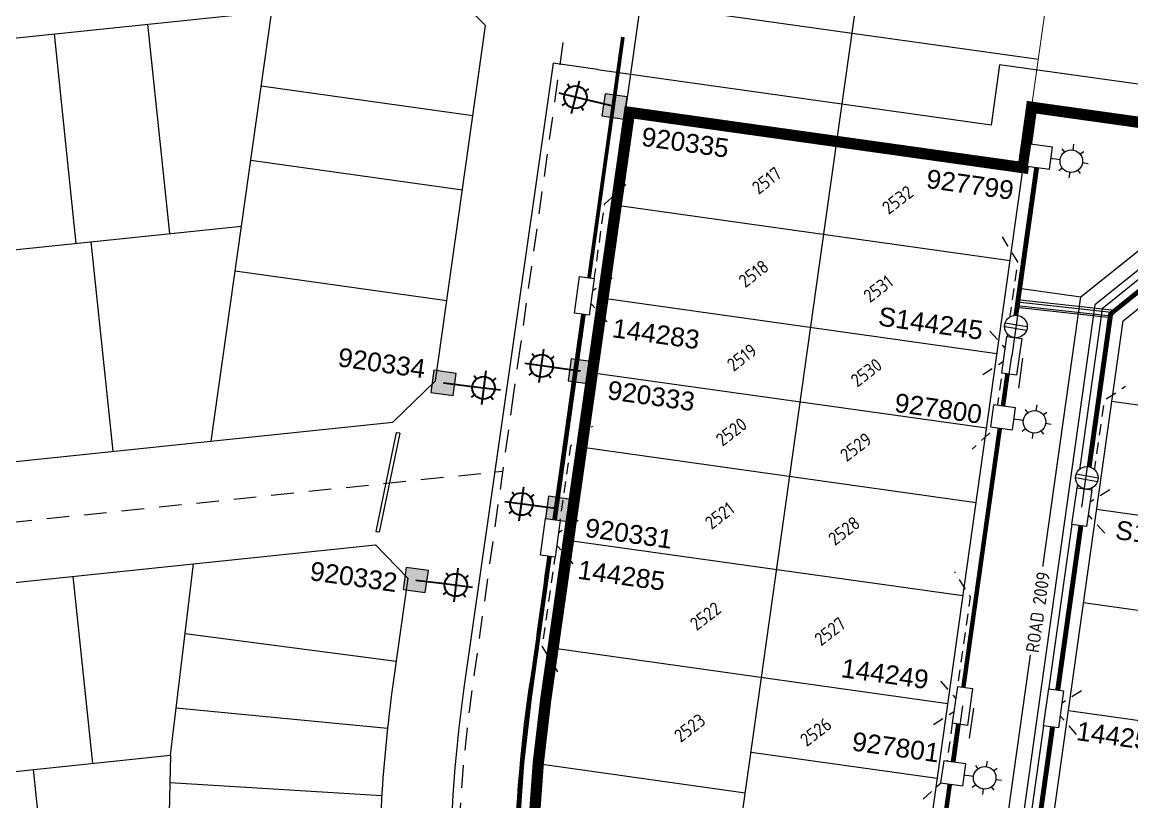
# Model space of a CAD drawing. Extents: x 296374 to 298792, y 6267790 to 6270844.
# Drawn here: x 297764.9 to 297912.4, y 6269902.4 to 6270006.1 of the extents above; entities that cross this region are included whole.
import ezdxf
from ezdxf.enums import TextEntityAlignment as Align

# ---------------------------------------------------------------- set-up
doc = ezdxf.new("R2010")
doc.units = 0
for name, pattern in [('Dash', [5, 3, -2]), ('DASHDOT', [7, 5, -2]), ('DASHED', [0.75, 0.5, -0.25]), ('IE Trench LV', [6.5, 5, -1.5]), ('Trench-Service', [1.5, 1, -0.5])]:
    doc.linetypes.add(name, pattern=pattern)
doc.layers.get('0').update_dxf_attribs({"color": 6})
for name, color, linetype in [('_User_Boundary_Stage25', 252, 'DASHDOT'), ('_User_Exist_Trench', 7, 'Continuous'), ('_User_xref', 6, 'Continuous'), ('Duct_SP_EXT', 7, 'Continuous'), ('Duct_SP_NEW', 2, 'Continuous'), ('Equip_LV_NEW', 2, 'Continuous'), ('Equip_SP_SL_EXT', 7, 'Continuous'), ('Equip_SP_SL_NEW', 2, 'Continuous'), ('Mains_HV_NEW_U72', 2, 'Continuous'), ('Mains_LV_NEW_T84', 2, 'Continuous'), ('Mains_SL_NEW_R6', 2, 'Continuous'), ('Notes', 7, 'Continuous'), ('Services_SP_NEW_UG', 7, 'Trench-Service'), ('SupportsUG_SP_LV_NEW', 2, 'Continuous'), ('SupportsUG_SP_LV_SL_EXT', 7, 'Continuous'), ('SupportsUG_SP_LV_SL_NEW', 2, 'Continuous'), ('Trench_SP_NEW', 2, 'IE Trench LV'), ('UG_Details_SP_MISC', 7, 'Continuous'), ('X-Masterplan_LotLayout_P2$0$D-LO-Stage 16', 251, 'Continuous'), ('X-Masterplan_LotLayout_P2$0$D-LO-Stage 25', 251, 'Continuous'), ('X-Masterplan_LotLayout_P2$0$D-LO-Stage 27', 251, 'Continuous'), ('X-Masterplan_LotLayout_P2$0$D-LO-Stage 28', 251, 'Continuous'), ('X-Masterplan_LotLayout_P2$0$D-RD-15-23_CL', 251, 'Dash'), ('X-Masterplan_LotLayout_P2$0$D-RD-Future_BDY', 251, 'Continuous'), ('X-Masterplan_LotLayout_P2$0$D-RD-Stage16_BDY', 251, 'Continuous'), ('X-Masterplan_LotLayout_P2$0$D-RD-Stage25_BDY', 251, 'Continuous'), ('X-Masterplan_LotLayout_P2$0$D-RD-Stage28_BDY', 251, 'Continuous'), ('XR-600340-P4-CI-DESIGN (06032016)$0$GN-ANNO-LOT-No.', 251, 'Continuous')]:
    doc.layers.add(name, color=color, linetype=linetype)
doc.layers.add('Viewports', color=6, linetype='Continuous', plot=False)
doc.styles.add('CDD_AN-ISOCP', font='isocp.shx')
doc.styles.add('COLUMN_LABEL', font='arial.ttf')
doc.styles.add('iecARIAL', font='arial.ttf', dxfattribs={"height": 2})
doc.styles.add('POLE_LABEL', font='arial.ttf')
doc.styles.add('SL_LABEL', font='arial.ttf')
doc.styles.get("Standard").update_dxf_attribs({"font": 'arial.ttf'})
doc.styles.add('XR-600340-P4-CI-DESIGN (06032016)$0$CDD_AN-ISOCP', font='isocp.shx')
doc.linetypes.add('Cable 4', pattern='A,5.25,-0.1,["o",Standard,S=2,R=0,X=1.2,Y=-0.7],-4', length=9.35)
doc.linetypes.add('Cable New UG', pattern='A,7,-0.25,["x",Standard,S=2,R=0,X=0.2,Y=-0.8],-2.1', length=9.35)
doc.linetypes.add('IE Trench HV', pattern='A,7,-0.2,["/",Standard,S=3,R=0,X=0.6,Y=-1.4],-2.5', length=9.7)

# ---------------------------------------------------------------- blocks, each defined once
blk = doc.blocks.new('XR-600340-P4-CI-DESIGN (06032016)')
at = {"layer": 'Defpoints', "flags": 128}
for points in [[(297897.4, 6269957.47), (297897.95, 6269961.43)], [(297890.86, 6269910.93), (297891.42, 6269914.89)]]:
    blk.add_lwpolyline(points, dxfattribs=at)
at = {"layer": 'XR-600340-P4-CI-DESIGN (06032016)$0$GN-ANNO-LOT-No.', "linetype": 'ByBlock', "char_height": 1.75, "attachment_point": 5, "rotation": 37.4542, "style": 'XR-600340-P4-CI-DESIGN (06032016)$0$CDD_AN-ISOCP'}
for s, insert in [('2517', (297863.9, 6269985.06)), ('2532', (297881.31, 6269982.49)), ('2518', (297862.16, 6269972.68)), ('2531', (297878.71, 6269970.67)), ('2519', (297860.6, 6269961.54)), ('2530', (297877.14, 6269959.53)), ('2520', (297859.2, 6269951.64)), ('2529', (297875.75, 6269949.62)), ('2521', (297857.64, 6269940.5)), ('2528', (297874.19, 6269938.48)), ('2522', (297855.76, 6269927.13)), ('2527', (297872.31, 6269925.11)), ('2523', (297853.67, 6269912.28)), ('2526', (297870.43, 6269911.74))]:
    blk.add_mtext(s, dxfattribs=dict(at, insert=insert))
blk = doc.blocks.new('X-Masterplan_LotLayout_P2')
at = {"layer": 'X-Masterplan_LotLayout_P2$0$D-LO-Stage 16'}
for p, q in [((297665.62, 6269965.6), (297794.09, 6269978.99)), ((297790.07, 6269950.42), (297794.09, 6269978.99)), ((297777.02, 6269949.06), (297774.11, 6269976.91)), ((297784.67, 6269908.64), (297787.71, 6269934.09)), ((297771.67, 6269932.42), (297774.26, 6269907.55)), ((297814.64, 6269921.11), (297786.6, 6269924.8)), ((297813.49, 6269912.18), (297785.42, 6269914.89)), ((297761.83, 6269906.26), (297784.67, 6269908.64)), ((297784.67, 6269908.64), (297783.98, 6269880.41)), ((297766.38, 6269906.73), (297769.29, 6269878.88)), ((297812.72, 6269903.23), (297784.58, 6269904.95))]:
    blk.add_line(p, q, dxfattribs=at)
at = {"layer": 'X-Masterplan_LotLayout_P2$0$D-LO-Stage 25'}
for p, q in [((297897.98, 6269986.77), (297845.1, 6269994.2)), ((297858.89, 6269888.22), (297873.22, 6269990.25)), ((297896.24, 6269974.39), (297843.36, 6269981.82)), ((297894.5, 6269962.02), (297841.62, 6269969.44)), ((297893.11, 6269952.11), (297840.23, 6269959.54)), ((297891.72, 6269942.21), (297838.84, 6269949.64)), ((297889.98, 6269929.83), (297837.1, 6269937.26)), ((297887.96, 6269915.47), (297835.08, 6269922.9)), ((297861.82, 6269909.05), (297886.57, 6269905.57)), ((297861.05, 6269903.6), (297833.12, 6269907.52))]:
    blk.add_line(p, q, dxfattribs=at)
at = {"layer": 'X-Masterplan_LotLayout_P2$0$D-LO-Stage 25', "flags": 128}
for points in [[(297909.77, 6269955.7), (297937.5, 6269951.8)], [(297907.75, 6269941.34), (297935.48, 6269937.44)], [(297906.02, 6269928.96), (297933.74, 6269925.07)], [(297904, 6269914.6), (297931.73, 6269910.71)]]:
    blk.add_lwpolyline(points, dxfattribs=at)
at = {"layer": 'X-Masterplan_LotLayout_P2$0$D-LO-Stage 27'}
blk.add_line((297900, 6270001.13), (297875.24, 6270004.61), dxfattribs=at)
at = {"layer": 'X-Masterplan_LotLayout_P2$0$D-LO-Stage 28'}
for p, q in [((297873.22, 6269990.25), (297884.02, 6270067.11)), ((297794.09, 6269978.99), (297798.1, 6270007.56)), ((297875.24, 6270004.61), (297847.12, 6270008.56)), ((297784.56, 6269978), (297781.65, 6270005.85)), ((297772.12, 6269976.7), (297769.22, 6270004.55)), ((297796.71, 6269997.66), (297824.83, 6269993.71)), ((297795.32, 6269987.76), (297823.44, 6269983.81))]:
    blk.add_line(p, q, dxfattribs=at)
at = {"layer": 'X-Masterplan_LotLayout_P2$0$D-LO-Stage 28', "flags": 128}
blk.add_lwpolyline([(297793.25, 6269973.04), (297821.37, 6269969.09)], dxfattribs=at)
at = {"layer": 'X-Masterplan_LotLayout_P2$0$D-RD-15-23_CL', "flags": 128}
for points in [[(297836.8, 6270003.4), (297831.12, 6269962.96)], [(297831.12, 6269962.96), (297830.26, 6269956.85)], [(297643.88, 6269927.14), (297828.79, 6269946.42)]]:
    blk.add_lwpolyline(points, dxfattribs=at)
blk.add_lwpolyline([(297830.26, 6269956.85), (297824.73, 6269917.5, 0.060929), (297823.86, 6269868.94)], format="xyb", dxfattribs=at)
at = {"layer": 'X-Masterplan_LotLayout_P2$0$D-RD-Future_BDY', "lineweight": 0, "flags": 128}
blk.add_lwpolyline([(297899.11, 6269994.8), (297908.33, 6270060.45)], dxfattribs=at)
at = {"layer": 'X-Masterplan_LotLayout_P2$0$D-RD-Stage16_BDY', "flags": 128}
for points in [[(297645.48, 6269947.21), (297647.78, 6269940.49), (297654.37, 6269936.28), (297814.21, 6269952.94), (297819.87, 6269958.41), (297826.02, 6270002.18)], [(297703.57, 6269925.32), (297811.91, 6269936.61)], [(297811.91, 6269936.61), (297816.19, 6269932.18)]]:
    blk.add_lwpolyline(points, dxfattribs=at)
blk.add_lwpolyline([(297816.19, 6269932.18), (297814.33, 6269918.96, 0.03645), (297812.29, 6269888.37)], format="xyb", dxfattribs=at)
at = {"layer": 'X-Masterplan_LotLayout_P2$0$D-RD-Stage25_BDY'}
for points in [[(297905.88, 6269893.18, 0.131203), (297973.54, 6269921.27), (298084.89, 6270006.71), (298085.82, 6270013.72), (298059.64, 6270047.84), (298052.63, 6270048.76), (298045.53, 6270043.31), (297974.81, 6269989.05, -0.17762), (297916.96, 6269970.97)], [(297845.1, 6269994.2), (297840.52, 6269961.64), (297839.67, 6269955.53), (297834.14, 6269916.17, 0.033878), (297832.29, 6269890.45), (297837.31, 6269885.97), (297879.54, 6269890.38), (297885.21, 6269895.85), (297897.98, 6269986.77)]]:
    blk.add_lwpolyline(points, format="xyb", dxfattribs=at)
for points in [[(297897.98, 6269986.77), (297899.11, 6269994.8)], [(297911.28, 6269966.41), (297916.96, 6269970.97)], [(297901.6, 6269897.55), (297911.28, 6269966.41)]]:
    blk.add_lwpolyline(points, dxfattribs=at)
at = {"layer": 'X-Masterplan_LotLayout_P2$0$D-RD-Stage25_BDY', "flags": 128}
blk.add_lwpolyline([(297838.73, 6269870.04), (297903.48, 6269876.78, 0.138523), (297983.28, 6269908.58), (297997.58, 6269919.55), (298004.59, 6269918.63), (298036.18, 6269877.45)], format="xyb", dxfattribs=at)
at = {"layer": 'X-Masterplan_LotLayout_P2$0$D-RD-Stage28_BDY', "flags": 128}
for points in [[(297854.21, 6270059.07), (297845.1, 6269994.2)], [(297826.02, 6270002.18), (297826.51, 6270005.65), (297822.23, 6270010.08), (297635.8, 6269990.65), (297632.45, 6269985.4), (297645.48, 6269947.21)]]:
    blk.add_lwpolyline(points, dxfattribs=at)
blk = doc.blocks.new('*U85')
for tag, height, flags, p in [('ASSET_NUM', 2.5, 8, (2, 4)), ('STREET_CODE', 0.2, 9, (1.5, 2))]:
    blk.add_attdef(tag, text='', height=height, dxfattribs=dict(flags=flags)).set_placement(p, align=Align.MIDDLE_LEFT)
blk.add_wipeout([(-2.47, 0.99), (2.47, 0.99), (2.47, -0.99), (-2.47, -0.99)])
at = {"lineweight": -3}
blk.add_lwpolyline([(-2.47, 0.99), (2.47, 0.99), (2.47, -0.99), (-2.47, -0.99)], close=True, dxfattribs=at)
for tag, flags, p in [('OWNED_BY', 9, (1.5, 1.8)), ('OPERATED_BY', 9, (1.5, 1.6)), ('MAINTAINED_BY', 9, (1.5, 1.4)), ('STATE', 9, (1.5, 1.2)), ('SUPPORT_TYPE', 9, (1.5, 1)), ('SUBURB', 9, (1.5, 0.2)), ('STREETNAME', 9, (1.5, 0)), ('USAGE', 9, (1.5, 0.8)), ('LEGEND', 9, (1.5, 0.6)), ('PARENT', 9, (1.5, 0.4)), ('Z', 1, (1.5, -0.6)), ('LOCATION', 9, (1.5, -0.2)), ('NOTES', 9, (1.5, -0.4))]:
    blk.add_attdef(tag, text='', height=0.2, dxfattribs=dict(flags=flags)).set_placement(p, align=Align.MIDDLE_LEFT)
blk = doc.blocks.new('*U41')
for tag, flags, p in [('ACTUAL_STATUS', 9, (1.5, 0)), ('CONSTRUCTED_VOLTAGE', 9, (1.5, -0.2)), ('OPERATING_VOLTAGE', 9, (1.5, -0.6)), ('ORIENTATION', 9, (1.5, -0.8)), ('STATE', 9, (1.5, -1)), ('SWITCH_TYPE', 9, (1.5, -1.2)), ('NO_PHASES', 9, (1.5, -0.4)), ('USAGE', 9, (1.5, -1.4)), ('OWNED_BY', 9, (1.5, -1.8)), ('OPERATED_BY', 9, (1.5, -2)), ('TYPE', 9, (1.5, -2.6)), ('Z', 1, (1.5, -2.8)), ('NOTES', 9, (1.5, -1.6)), ('MAINTAINED_BY', 9, (1.5, -2.2)), ('NUMBER_OF_PHASES', 9, (1.5, -2.4))]:
    blk.add_attdef(tag, text='', height=0.2, dxfattribs=dict(flags=flags)).set_placement(p, align=Align.MIDDLE_LEFT)
blk.add_wipeout([(-9.86, 0.03), (-9.68, 0.08), (-9.51, 0.16), (-9.35, 0.26), (-9.21, 0.37), (-9.08, 0.51), (-8.96, 0.66), (-8.87, 0.82), (-8.8, 1), (-8.75, 1.18), (-8.72, 1.36), (-8.72, 1.55), (-8.74, 1.74), (-8.78, 1.92), (-8.85, 2.09), (-8.94, 2.26), (-9.05, 2.41), (-9.17, 2.55), (-9.32, 2.67), (-9.47, 2.78), (-9.64, 2.86), (-9.82, 2.92), (-10, 2.96), (-10.19, 2.97), (-10.38, 2.96), (-10.56, 2.93), (-10.74, 2.88), (-10.91, 2.8), (-11.07, 2.7), (-11.22, 2.58), (-11.35, 2.45), (-11.46, 2.3), (-11.55, 2.13), (-11.63, 1.96), (-11.68, 1.78), (-11.7, 1.59), (-11.7, 1.41), (-11.68, 1.22), (-11.64, 1.04), (-11.57, 0.86), (-11.49, 0.7), (-11.38, 0.54), (-11.25, 0.4), (-11.11, 0.28), (-10.95, 0.18), (-10.78, 0.1), (-10.6, 0.04), (-10.42, 0), (-10.23, -0.02), (-10.05, -0.01)])
for p, q in [((-9.65, 2.87), (-11.2, 0.35)), ((-9.23, 2.61), (-10.77, 0.09))]:
    blk.add_line(p, q)
blk.add_circle((-10.21, 1.48), 1.5)
blk = doc.blocks.new('*U86')
for tag, flags, p in [('ACTUAL_STATUS', 9, (1.5, 0)), ('CONSTRUCTED_VOLTAGE', 9, (1.5, -0.2)), ('OPERATING_VOLTAGE', 9, (1.5, -0.6)), ('ORIENTATION', 9, (1.5, -0.8)), ('STATE', 9, (1.5, -1)), ('SWITCH_TYPE', 9, (1.5, -1.2)), ('NO_PHASES', 9, (1.5, -0.4)), ('USAGE', 9, (1.5, -1.4)), ('OWNED_BY', 9, (1.5, -1.8)), ('OPERATED_BY', 9, (1.5, -2)), ('TYPE', 9, (1.5, -2.6)), ('Z', 1, (1.5, -2.8)), ('NOTES', 9, (1.5, -1.6)), ('MAINTAINED_BY', 9, (1.5, -2.2)), ('NUMBER_OF_PHASES', 9, (1.5, -2.4))]:
    blk.add_attdef(tag, text='', height=0.2, dxfattribs=dict(flags=flags)).set_placement(p, align=Align.MIDDLE_LEFT)
blk.add_wipeout([(-9.9, 0.02), (-9.72, 0.07), (-9.55, 0.14), (-9.38, 0.24), (-9.23, 0.35), (-9.1, 0.48), (-8.98, 0.63), (-8.89, 0.79), (-8.81, 0.96), (-8.76, 1.14), (-8.73, 1.32), (-8.72, 1.51), (-8.73, 1.7), (-8.77, 1.88), (-8.84, 2.06), (-8.92, 2.23), (-9.02, 2.38), (-9.15, 2.53), (-9.29, 2.65), (-9.44, 2.76), (-9.61, 2.84), (-9.78, 2.91), (-9.97, 2.95), (-10.15, 2.97), (-10.34, 2.97), (-10.53, 2.94), (-10.71, 2.89), (-10.88, 2.82), (-11.04, 2.72), (-11.19, 2.61), (-11.32, 2.48), (-11.44, 2.33), (-11.54, 2.17), (-11.61, 2), (-11.67, 1.82), (-11.7, 1.63), (-11.71, 1.44), (-11.69, 1.26), (-11.65, 1.07), (-11.59, 0.9), (-11.5, 0.73), (-11.4, 0.57), (-11.28, 0.43), (-11.14, 0.31), (-10.98, 0.2), (-10.82, 0.11), (-10.64, 0.05), (-10.46, 0), (-10.27, -0.01), (-10.08, -0.01)])
for p, q in [((-9.62, 2.86), (-11.23, 0.37)), ((-9.2, 2.58), (-10.81, 0.1))]:
    blk.add_line(p, q)
blk.add_circle((-10.21, 1.48), 1.5)
blk = doc.blocks.new('COLUMN_EXT')
blk.add_hatch(color=256).paths.add_polyline_path([(-1.49, 1.48), (-1.49, -1.49), (1.48, -1.49), (1.48, 1.48)])
blk.add_lwpolyline([(-1.49, -1.49), (1.48, -1.49), (1.48, 1.48), (-1.49, 1.48)], close=True)
for tag, height, style, flags, p in [('ASSET_NUM', 2.5, 'COLUMN_LABEL', 8, (2, 2)), ('STRUCTURE_PLANT_NUMBER', 0.2, 'POLE_LABEL', 9, (1.81, 0.03)), ('STREET_CODE', 0.2, 'COLUMN_LABEL', 9, (1.81, -0.2))]:
    blk.add_attdef(tag, text='', height=height, dxfattribs=dict(style=style, flags=flags)).set_placement(p, align=Align.MIDDLE_LEFT)
at = {"flags": 9}
for tag, p in [('COLUMN_TYPE', (1.81, -0.4)), ('OWNED_BY', (1.81, -0.6)), ('STATE', (1.81, -0.8)), ('USAGE', (1.81, -1)), ('LEGEND', (1.81, -1.2)), ('LOCATION', (1.81, -1.4)), ('STREETNAME', (1.81, -1.6)), ('SUBURB', (1.81, -1.8)), ('NOTES', (1.81, -2))]:
    blk.add_attdef(tag, text='', height=0.2, dxfattribs=at).set_placement(p, align=Align.MIDDLE_LEFT)
at = {"flags": 1}
blk.add_attdef('Z', (1.81, -2.35), '', height=0.2, dxfattribs=at)
blk = doc.blocks.new('*U50')
at = {"lineweight": 40}
for p, q in [((-6.12, 2.29), (-5.78, 1.84)), ((-5.17, -1.58), (-4.57, 2.88)), ((-3.23, 1.9), (-3.68, 1.56)), ((-2.64, 0.35), (-7.1, 0.95)), ((0, 0), (-3.39, 0.45)), ((-6.51, -0.6), (-6.06, -0.26)), ((-3.62, -0.99), (-3.96, -0.54))]:
    blk.add_line(p, q, dxfattribs=at)
blk.add_circle((-4.87, 0.65), 1.5, dxfattribs=at)
at = {"style": 'iecARIAL', "flags": 8}
blk.add_attdef('ASSET_NUM', (1.5, 1.5), '', height=2.5, dxfattribs=at)
for tag, p, height, flags in [('OPERATING_VOLTAGE', (0.98, -1.65), 0.2, 9), ('CONSTRUCTED_VOLTAGE', (0.98, -0.65), 0.2, 9), ('CONTROL_TYPE', (0.98, -0.85), 0.2, 9), ('LANTERN_PURPOSE', (0.98, -1.05), 0.2, 9), ('LANTERN_TYPE', (0.98, -1.25), 0.2, 9), ('NO_PHASES', (0.98, -1.45), 0.2, 9), ('LNUMBER', (2.18, -3.25), 2.5, 8), ('ORIENTATION', (0.98, -1.85), 0.2, 9), ('OWNED_BY', (0.98, -2.05), 0.2, 9), ('STATE', (0.98, -2.25), 0.2, 9), ('USAGE', (0.98, -2.45), 0.2, 9), ('CEXIST', (0.98, -2.65), 0.2, 9), ('CNEW', (0.98, -2.85), 0.2, 9), ('CNUMBER', (0.98, -3.05), 0.2, 9), ('CREMOVE', (0.98, -3.25), 0.2, 9), ('CREPLACE', (0.98, -3.45), 0.2, 9), ('LKINGHEIGHT', (0.98, -3.65), 0.2, 9), ('LBRACKET', (0.98, -3.85), 0.2, 9), ('LBRACKETVOCAB', (0.98, -4.05), 0.2, 9), ('LCATEGORY', (0.98, -4.25), 0.2, 9), ('LCHARGE1', (0.98, -4.45), 0.2, 9), ('LCHARGE1PERCENT', (0.98, -4.65), 0.2, 9), ('LCHARGE2', (0.98, -4.85), 0.2, 9), ('LCHARGE2PERCENT', (0.98, -5.05), 0.2, 9), ('LCHARGE3', (0.98, -5.25), 0.2, 9), ('LCHARGE3PERCENT', (0.98, -5.45), 0.2, 9), ('LEXIST', (0.98, -5.65), 0.2, 9), ('LLAMP', (0.98, -5.85), 0.2, 9), ('LLAMPVOCAB', (0.98, -6.05), 0.2, 9), ('LMAST', (0.98, -6.25), 0.2, 9), ('LMASTVOCAB', (0.98, -6.45), 0.2, 9), ('LNEW', (0.98, -6.65), 0.2, 9), ('LANTNUMBER', (0.98, -6.85), 0.2, 9), ('LOUTREACH', (0.98, -7.25), 0.2, 9), ('LOUTREACHVOCAB', (0.98, -7.45), 0.2, 9), ('LRATECODE', (0.98, -7.65), 0.2, 9), ('LREMOVE', (0.98, -7.85), 0.2, 9), ('LREPLACE', (0.98, -8.05), 0.2, 9), ('LTYPE', (0.98, -8.25), 0.2, 9), ('LTYPEVOCAB', (0.98, -8.45), 0.2, 9), ('LEGEND', (0.98, -8.65), 0.2, 9), ('LOCATION', (0.98, -8.85), 0.2, 9), ('STREETNAME', (0.98, -9.25), 0.2, 9), ('SUBURB', (0.98, -9.45), 0.2, 1), ('NOTES', (0.98, -9.05), 0.2, 9)]:
    blk.add_attdef(tag, p, '', height=height, dxfattribs=dict(flags=flags))
blk = doc.blocks.new('*U52')
at = {"lineweight": 40}
for p, q in [((-5.5, -1.5), (-4.87, 2.96)), ((-6.43, 2.38), (-6.09, 1.93)), ((-3.54, 1.97), (-3.99, 1.63)), ((-2.96, 0.42), (-7.41, 1.04)), ((0, 0), (-3.7, 0.52)), ((-6.83, -0.51), (-6.38, -0.17)), ((-3.94, -0.92), (-4.28, -0.47))]:
    blk.add_line(p, q, dxfattribs=at)
blk.add_circle((-5.18, 0.73), 1.5, dxfattribs=at)
at = {"style": 'iecARIAL', "flags": 8}
blk.add_attdef('ASSET_NUM', (1.5, 1.5), '', height=2.5, dxfattribs=at)
for tag, p, height, flags in [('OPERATING_VOLTAGE', (0.98, -1.65), 0.2, 9), ('CONSTRUCTED_VOLTAGE', (0.98, -0.65), 0.2, 9), ('CONTROL_TYPE', (0.98, -0.85), 0.2, 9), ('LANTERN_PURPOSE', (0.98, -1.05), 0.2, 9), ('LANTERN_TYPE', (0.98, -1.25), 0.2, 9), ('NO_PHASES', (0.98, -1.45), 0.2, 9), ('LNUMBER', (2.18, -3.25), 2.5, 8), ('ORIENTATION', (0.98, -1.85), 0.2, 9), ('OWNED_BY', (0.98, -2.05), 0.2, 9), ('STATE', (0.98, -2.25), 0.2, 9), ('USAGE', (0.98, -2.45), 0.2, 9), ('CEXIST', (0.98, -2.65), 0.2, 9), ('CNEW', (0.98, -2.85), 0.2, 9), ('CNUMBER', (0.98, -3.05), 0.2, 9), ('CREMOVE', (0.98, -3.25), 0.2, 9), ('CREPLACE', (0.98, -3.45), 0.2, 9), ('LKINGHEIGHT', (0.98, -3.65), 0.2, 9), ('LBRACKET', (0.98, -3.85), 0.2, 9), ('LBRACKETVOCAB', (0.98, -4.05), 0.2, 9), ('LCATEGORY', (0.98, -4.25), 0.2, 9), ('LCHARGE1', (0.98, -4.45), 0.2, 9), ('LCHARGE1PERCENT', (0.98, -4.65), 0.2, 9), ('LCHARGE2', (0.98, -4.85), 0.2, 9), ('LCHARGE2PERCENT', (0.98, -5.05), 0.2, 9), ('LCHARGE3', (0.98, -5.25), 0.2, 9), ('LCHARGE3PERCENT', (0.98, -5.45), 0.2, 9), ('LEXIST', (0.98, -5.65), 0.2, 9), ('LLAMP', (0.98, -5.85), 0.2, 9), ('LLAMPVOCAB', (0.98, -6.05), 0.2, 9), ('LMAST', (0.98, -6.25), 0.2, 9), ('LMASTVOCAB', (0.98, -6.45), 0.2, 9), ('LNEW', (0.98, -6.65), 0.2, 9), ('LANTNUMBER', (0.98, -6.85), 0.2, 9), ('LOUTREACH', (0.98, -7.25), 0.2, 9), ('LOUTREACHVOCAB', (0.98, -7.45), 0.2, 9), ('LRATECODE', (0.98, -7.65), 0.2, 9), ('LREMOVE', (0.98, -7.85), 0.2, 9), ('LREPLACE', (0.98, -8.05), 0.2, 9), ('LTYPE', (0.98, -8.25), 0.2, 9), ('LTYPEVOCAB', (0.98, -8.45), 0.2, 9), ('LEGEND', (0.98, -8.65), 0.2, 9), ('LOCATION', (0.98, -8.85), 0.2, 9), ('STREETNAME', (0.98, -9.25), 0.2, 9), ('SUBURB', (0.98, -9.45), 0.2, 1), ('NOTES', (0.98, -9.05), 0.2, 9)]:
    blk.add_attdef(tag, p, '', height=height, dxfattribs=dict(flags=flags))
blk = doc.blocks.new('*U48')
at = {"lineweight": 40}
for p, q in [((-6.27, 2.99), (-5.98, 2.51)), ((-5.71, -0.95), (-4.67, 3.42)), ((-3, 0.71), (-7.38, 1.76)), ((-3.44, 2.32), (-3.92, 2.02)), ((-6.95, 0.15), (-6.47, 0.45)), ((0, 0), (-3.74, 0.89)), ((-4.11, -0.52), (-4.41, -0.04))]:
    blk.add_line(p, q, dxfattribs=at)
blk.add_circle((-5.19, 1.24), 1.5, dxfattribs=at)
at = {"style": 'iecARIAL', "flags": 8}
blk.add_attdef('ASSET_NUM', (1.5, 1.5), '', height=2.5, dxfattribs=at)
for tag, p, height, flags in [('OPERATING_VOLTAGE', (0.98, -1.65), 0.2, 9), ('CONSTRUCTED_VOLTAGE', (0.98, -0.65), 0.2, 9), ('CONTROL_TYPE', (0.98, -0.85), 0.2, 9), ('LANTERN_PURPOSE', (0.98, -1.05), 0.2, 9), ('LANTERN_TYPE', (0.98, -1.25), 0.2, 9), ('NO_PHASES', (0.98, -1.45), 0.2, 9), ('LNUMBER', (2.18, -3.25), 2.5, 8), ('ORIENTATION', (0.98, -1.85), 0.2, 9), ('OWNED_BY', (0.98, -2.05), 0.2, 9), ('STATE', (0.98, -2.25), 0.2, 9), ('USAGE', (0.98, -2.45), 0.2, 9), ('CEXIST', (0.98, -2.65), 0.2, 9), ('CNEW', (0.98, -2.85), 0.2, 9), ('CNUMBER', (0.98, -3.05), 0.2, 9), ('CREMOVE', (0.98, -3.25), 0.2, 9), ('CREPLACE', (0.98, -3.45), 0.2, 9), ('LKINGHEIGHT', (0.98, -3.65), 0.2, 9), ('LBRACKET', (0.98, -3.85), 0.2, 9), ('LBRACKETVOCAB', (0.98, -4.05), 0.2, 9), ('LCATEGORY', (0.98, -4.25), 0.2, 9), ('LCHARGE1', (0.98, -4.45), 0.2, 9), ('LCHARGE1PERCENT', (0.98, -4.65), 0.2, 9), ('LCHARGE2', (0.98, -4.85), 0.2, 9), ('LCHARGE2PERCENT', (0.98, -5.05), 0.2, 9), ('LCHARGE3', (0.98, -5.25), 0.2, 9), ('LCHARGE3PERCENT', (0.98, -5.45), 0.2, 9), ('LEXIST', (0.98, -5.65), 0.2, 9), ('LLAMP', (0.98, -5.85), 0.2, 9), ('LLAMPVOCAB', (0.98, -6.05), 0.2, 9), ('LMAST', (0.98, -6.25), 0.2, 9), ('LMASTVOCAB', (0.98, -6.45), 0.2, 9), ('LNEW', (0.98, -6.65), 0.2, 9), ('LANTNUMBER', (0.98, -6.85), 0.2, 9), ('LOUTREACH', (0.98, -7.25), 0.2, 9), ('LOUTREACHVOCAB', (0.98, -7.45), 0.2, 9), ('LRATECODE', (0.98, -7.65), 0.2, 9), ('LREMOVE', (0.98, -7.85), 0.2, 9), ('LREPLACE', (0.98, -8.05), 0.2, 9), ('LTYPE', (0.98, -8.25), 0.2, 9), ('LTYPEVOCAB', (0.98, -8.45), 0.2, 9), ('LEGEND', (0.98, -8.65), 0.2, 9), ('LOCATION', (0.98, -8.85), 0.2, 9), ('STREETNAME', (0.98, -9.25), 0.2, 9), ('SUBURB', (0.98, -9.45), 0.2, 1), ('NOTES', (0.98, -9.05), 0.2, 9)]:
    blk.add_attdef(tag, p, '', height=height, dxfattribs=dict(flags=flags))
blk = doc.blocks.new('*U49')
at = {"lineweight": 40}
for p, q in [((5.6, 1.58), (5.05, -2.89)), ((0, 0), (3.84, -0.47)), ((4.06, 0.97), (4.4, 0.53)), ((6.95, 0.61), (6.51, 0.27)), ((3.09, -0.38), (7.56, -0.93)), ((3.7, -1.92), (4.14, -1.58)), ((6.59, -2.28), (6.25, -1.84))]:
    blk.add_line(p, q, dxfattribs=at)
blk.add_circle((5.32, -0.66), 1.5, dxfattribs=at)
at = {"style": 'iecARIAL', "flags": 8}
blk.add_attdef('ASSET_NUM', (1.5, 1.5), '', height=2.5, dxfattribs=at)
for tag, p, height, flags in [('OPERATING_VOLTAGE', (0.98, -1.65), 0.2, 9), ('CONSTRUCTED_VOLTAGE', (0.98, -0.65), 0.2, 9), ('CONTROL_TYPE', (0.98, -0.85), 0.2, 9), ('LANTERN_PURPOSE', (0.98, -1.05), 0.2, 9), ('LANTERN_TYPE', (0.98, -1.25), 0.2, 9), ('NO_PHASES', (0.98, -1.45), 0.2, 9), ('LNUMBER', (2.18, -3.25), 2.5, 8), ('ORIENTATION', (0.98, -1.85), 0.2, 9), ('OWNED_BY', (0.98, -2.05), 0.2, 9), ('STATE', (0.98, -2.25), 0.2, 9), ('USAGE', (0.98, -2.45), 0.2, 9), ('CEXIST', (0.98, -2.65), 0.2, 9), ('CNEW', (0.98, -2.85), 0.2, 9), ('CNUMBER', (0.98, -3.05), 0.2, 9), ('CREMOVE', (0.98, -3.25), 0.2, 9), ('CREPLACE', (0.98, -3.45), 0.2, 9), ('LKINGHEIGHT', (0.98, -3.65), 0.2, 9), ('LBRACKET', (0.98, -3.85), 0.2, 9), ('LBRACKETVOCAB', (0.98, -4.05), 0.2, 9), ('LCATEGORY', (0.98, -4.25), 0.2, 9), ('LCHARGE1', (0.98, -4.45), 0.2, 9), ('LCHARGE1PERCENT', (0.98, -4.65), 0.2, 9), ('LCHARGE2', (0.98, -4.85), 0.2, 9), ('LCHARGE2PERCENT', (0.98, -5.05), 0.2, 9), ('LCHARGE3', (0.98, -5.25), 0.2, 9), ('LCHARGE3PERCENT', (0.98, -5.45), 0.2, 9), ('LEXIST', (0.98, -5.65), 0.2, 9), ('LLAMP', (0.98, -5.85), 0.2, 9), ('LLAMPVOCAB', (0.98, -6.05), 0.2, 9), ('LMAST', (0.98, -6.25), 0.2, 9), ('LMASTVOCAB', (0.98, -6.45), 0.2, 9), ('LNEW', (0.98, -6.65), 0.2, 9), ('LANTNUMBER', (0.98, -6.85), 0.2, 9), ('LOUTREACH', (0.98, -7.25), 0.2, 9), ('LOUTREACHVOCAB', (0.98, -7.45), 0.2, 9), ('LRATECODE', (0.98, -7.65), 0.2, 9), ('LREMOVE', (0.98, -7.85), 0.2, 9), ('LREPLACE', (0.98, -8.05), 0.2, 9), ('LTYPE', (0.98, -8.25), 0.2, 9), ('LTYPEVOCAB', (0.98, -8.45), 0.2, 9), ('LEGEND', (0.98, -8.65), 0.2, 9), ('LOCATION', (0.98, -8.85), 0.2, 9), ('STREETNAME', (0.98, -9.25), 0.2, 9), ('SUBURB', (0.98, -9.45), 0.2, 1), ('NOTES', (0.98, -9.05), 0.2, 9)]:
    blk.add_attdef(tag, p, '', height=height, dxfattribs=dict(flags=flags))
blk = doc.blocks.new('SL_LANTERN_NEW')
blk.add_line((0, 0), (0, 0))
for tag, p, flags in [('Z', (0, 0), 1), ('OPERATED_BY', (0, -9.61), 9)]:
    blk.add_attdef(tag, p, '', height=0.2, dxfattribs=dict(flags=flags))
at = {"style": 'SL_LABEL', "flags": 9}
blk.add_attdef('STREET_CODE', text='', height=0.2, dxfattribs=at).set_placement((0, -0.2), align=Align.MIDDLE_LEFT)
for tag, height, flags, p in [('CONSTRUCTED_VOLTAGE', 0.2, 9, (0, -0.4)), ('CONTROL_TYPE', 0.2, 9, (0, -0.6)), ('OPERATING_VOLTAGE', 0.2, 9, (0, -1.4)), ('LANTERN_PURPOSE', 0.2, 9, (0, -0.8)), ('LANTERN_TYPE', 0.2, 9, (0, -1)), ('NO_PHASES', 0.2, 9, (0, -1.2)), ('ORIENTATION', 0.2, 9, (0, -1.6)), ('OWNED_BY', 0.2, 9, (0, -1.8)), ('STATE', 0.2, 9, (0, -2)), ('CEXIST', 0.2, 9, (0, -2.4)), ('CNEW', 0.2, 9, (0, -2.6)), ('CNUMBER', 0.2, 9, (0, -2.8)), ('CREMOVE', 0.2, 9, (0, -3)), ('USAGE', 0.2, 9, (0, -2.2)), ('LNUMBER', 2.5, 8, (1.2, -2.8)), ('CREPLACE', 0.2, 9, (0, -3.2)), ('LKINGHEIGHT', 0.2, 9, (0, -3.4)), ('LBRACKET', 0.2, 9, (0, -3.6)), ('LBRACKETVOCAB', 0.2, 9, (0, -3.8)), ('LCATEGORY', 0.2, 9, (0, -4)), ('LCHARGE1', 0.2, 9, (0, -4.2)), ('LCHARGE1PERCENT', 0.2, 9, (0, -4.4)), ('LCHARGE2', 0.2, 9, (0, -4.6)), ('LCHARGE2PERCENT', 0.2, 9, (0, -4.8)), ('LCHARGE3', 0.2, 9, (0, -5)), ('LCHARGE3PERCENT', 0.2, 9, (0, -5.2)), ('LEXIST', 0.2, 9, (0, -5.4)), ('LLAMP', 0.2, 9, (0, -5.6)), ('LLAMPVOCAB', 0.2, 9, (0, -5.8)), ('LMAST', 0.2, 9, (0, -6)), ('LMASTVOCAB', 0.2, 9, (0, -6.2)), ('LNEW', 0.2, 9, (0, -6.4)), ('LANTNUMBER', 0.2, 9, (0, -6.6)), ('LOUTREACH', 0.2, 9, (0, -7)), ('LOUTREACHVOCAB', 0.2, 9, (0, -7.2)), ('LRATECODE', 0.2, 9, (0, -7.4)), ('SUBURB', 0.2, 9, (0, -8.6)), ('STREETNAME', 0.2, 9, (0, -8.8)), ('LREMOVE', 0.2, 9, (0, -7.6)), ('LREPLACE', 0.2, 9, (0, -7.8)), ('LTYPE', 0.2, 9, (0, -8)), ('LTYPEVOCAB', 0.2, 9, (0, -8.2)), ('LEGEND', 0.2, 9, (0, -8.4)), ('LOCATION', 0.2, 9, (0, -9)), ('NOTES', 0.2, 9, (0, -9.2)), ('MAINTAINED_BY', 0.2, 9, (0, -9.86))]:
    blk.add_attdef(tag, text='', height=height, dxfattribs=dict(flags=flags)).set_placement(p, align=Align.MIDDLE_LEFT)
blk.add_wipeout([(0, 6.47), (1.46, 5.68), (2.25, 4.22), (1.46, 2.76), (0, 1.86), (-1.46, 2.76), (-2.25, 4.22), (-1.46, 5.68)])
for p, q in [((0, 5.72), (0, 6.47)), ((-1.46, 5.68), (-1.06, 5.28)), ((1.46, 5.68), (1.06, 5.28)), ((-2.25, 4.22), (-1.5, 4.22)), ((-1.46, 2.76), (-1.06, 3.16)), ((1.46, 2.76), (1.06, 3.16)), ((1.5, 4.22), (2.25, 4.22)), ((0, 0), (0, 2.72))]:
    blk.add_line(p, q)
blk.add_circle((0, 4.22), 1.5)
blk.add_attdef('ASSET_NUM', text='', height=2.5, dxfattribs=at).set_placement((2, 2), align=Align.MIDDLE_LEFT)
blk = doc.blocks.new('COLUMN_NEW')
for tag, flags, p in [('Z', 1, (1.5, -2.8)), ('NOTES', 9, (1.5, -2.4)), ('LABEL_ALIGNMENT', 9, (1.5, -2.6))]:
    blk.add_attdef(tag, text='', height=0.2, dxfattribs=dict(flags=flags)).set_placement(p, align=Align.MIDDLE_LEFT)
blk.add_wipeout([(-1.485, -1.485), (1.485, -1.485), (1.485, 1.485), (-1.485, 1.485)])
at = {"lineweight": -3}
blk.add_lwpolyline([(-1.485, -1.485), (1.485, -1.485), (1.485, 1.485), (-1.485, 1.485)], close=True, dxfattribs=at)
for tag, height, flags, p in [('ASSET_NUM', 2.5, 8, (2, 2)), ('STREET_CODE', 0.2, 9, (1.5, 0)), ('OWNED_BY', 0.2, 9, (1.5, -0.4)), ('OPERATED_BY', 0.2, 9, (1.5, -0.6)), ('STATE', 0.2, 9, (1.5, -1)), ('COLUMN_TYPE', 0.2, 9, (1.5, -0.2)), ('USAGE', 0.2, 9, (1.5, -1.2)), ('MAINTAINED_BY', 0.2, 9, (1.5, -0.8)), ('LEGEND', 0.2, 9, (1.5, -1.4)), ('SUBURB', 0.2, 9, (1.5, -1.8)), ('STREETNAME', 0.2, 9, (1.5, -2)), ('PARENT', 0.2, 9, (1.5, -1.6)), ('LOCATION', 0.2, 9, (1.5, -2.2))]:
    blk.add_attdef(tag, text='', height=height, dxfattribs=dict(flags=flags)).set_placement(p, align=Align.MIDDLE_LEFT)
at = {"style": 'POLE_LABEL', "flags": 9}
blk.add_attdef('STRUCTURE_PLANT_NUMBER', text='', height=0.2, dxfattribs=at).set_placement((1.5, 0.242), align=Align.MIDDLE_LEFT)

msp = doc.modelspace()

# ---------------------------------------------------------------- linework, layer by layer
at = {"layer": '_User_Boundary_Stage25', "linetype": 'DASHED', "lineweight": -3, "ltscale": 10, "const_width": 1.5, "flags": 128}
msp.add_lwpolyline([(297948.86, 6270032.68), (297942.89, 6269990.2, -0.083685), (297919.19, 6269986.9), (297914.89, 6269992.16), (297914.95, 6269992.58), (297899.11, 6269994.8), (297897.98, 6269986.77), (297845.65, 6269994.12), (297834.52, 6269916, 0.033879), (297832.69, 6269890.5), (297837.81, 6269886.03), (297839.47, 6269870.11), (297838.73, 6269870.04), (297834.37, 6269864.66), (297861.2, 6269606.41), (297889.05, 6269609.32), (297864.2, 6269847.55), (297906.07, 6269851.92, 0.131604), (297994.51, 6269885.77), (298008.97, 6269866.91), (298031.19, 6269883.96), (298030.63, 6269884.69), (298043.46, 6269894.25), (298037.07, 6269902.58), (298059.94, 6269920.13), (298052.33, 6269930.05), (298091.6, 6269960.18), (298101.65, 6269947.09), (298123.86, 6269964.13), (298127.82, 6269958.98), (298140.51, 6269968.72), (298136.56, 6269973.87), (298156.39, 6269989.09), (298146.35, 6270002.18), (298206.46, 6270048.3), (298223.5, 6270026.09), (298241.75, 6270040.09), (298242.67, 6270047.1), (298256.16, 6270057.45), (298230.6, 6270090.76), (298231.53, 6270097.79), (298221.31, 6270111.12), (298219.54, 6270109.77), (298212.53, 6270110.69), (298170.41, 6270165.59), (298158.67, 6270156.58), (298157.74, 6270149.57), (298139.5, 6270135.58), (298122.44, 6270157.78), (298062.36, 6270111.68), (298069.66, 6270102.19), (298079.42, 6270089.48), (298063.52, 6270077.28), (298056.51, 6270078.2), (298043.81, 6270068.46), (298042.89, 6270061.45), (298024.64, 6270047.45), (298007.6, 6270069.67), (297957.76, 6270031.43), (297948.86, 6270032.68)], format="xyb", dxfattribs=at)
at = {"layer": '_User_Exist_Trench', "lineweight": -3, "const_width": 0.5, "flags": 128}
msp.add_lwpolyline([(297844.78, 6270004.14), (297838.84, 6269961.87), (297837.98, 6269955.77), (297832.46, 6269916.41, 0.034877), (297830.59, 6269889.7), (297833.38, 6269887.2)], format="xyb", dxfattribs=at)
at = {"layer": 'Duct_SP_EXT', "lineweight": -3}
for p, q in [((297814.64, 6269951.55), (297811.92, 6269938.4)), ((297815.11, 6269951.45), (297812.39, 6269938.3)), ((297814.64, 6269951.55), (297814.88, 6269951.5)), ((297815.11, 6269951.45), (297814.88, 6269951.5)), ((297811.92, 6269938.4), (297812.15, 6269938.35)), ((297812.39, 6269938.3), (297812.15, 6269938.35))]:
    msp.add_line(p, q, dxfattribs=at)
at = {"layer": 'Duct_SP_NEW', "lineweight": -3}
for p, q in [((297897.2, 6269969.19), (297897.14, 6269968.67)), ((297909.74, 6269967.83), (297897.2, 6269969.19)), ((297897.09, 6269968.16), (297897.14, 6269968.67)), ((297909.63, 6269966.79), (297897.09, 6269968.16)), ((297909.63, 6269966.79), (297909.69, 6269967.31)), ((297909.74, 6269967.83), (297909.69, 6269967.31))]:
    msp.add_line(p, q, dxfattribs=at)
at = {"layer": 'Mains_HV_NEW_U72', "linetype": 'Cable New UG', "lineweight": -3}
for points in [[(297860.1, 6269868.4), (297861, 6269875.37), (297904.38, 6269879.89), (297903.66, 6269886.86), (297895.25, 6269895.47), (297905.66, 6269969.59), (297915.01, 6269977.1, 0.07288), (297938.73, 6269978.75), (297940.02, 6269986.5), (297945.6, 6269995.69)], [(297945.6, 6269995.69), (297942.34, 6269976.1, -0.030854), (297931.86, 6269974.53, -0.046839), (297915.97, 6269974.03), (297908.47, 6269968), (297898.43, 6269896.51), (297904.77, 6269890.01, 0.133854), (297975.36, 6269918.89), (298069.99, 6269991.5), (298080.25, 6269978.14)]]:
    msp.add_lwpolyline(points, format="xyb", dxfattribs=at)
at = {"layer": 'Mains_LV_NEW_T84', "linetype": 'Cable New UG', "ltscale": 0.85, "flags": 128}
for points in [[(297945.6, 6269995.69), (297942.61, 6269989.91), (297940.48, 6269977.1, -0.074569), (297915.65, 6269975.05), (297907.53, 6269968.53), (297897.37, 6269896.17), (297904.4, 6269888.96), (297905.35, 6269881.02, -0.003735), (297903.06, 6269880.76), (297888.32, 6269879.25), (297888.53, 6269877.26), (297896.21, 6269878.05)], [(297896.48, 6269961.74), (297897.74, 6269970.71), (297905.66, 6269969.59), (297915.01, 6269977.1, 0.077079), (297939.79, 6269979.02), (297940.97, 6269986.15), (297945.6, 6269995.69)]]:
    msp.add_lwpolyline(points, format="xyb", dxfattribs=at)
at = {"layer": 'Mains_LV_NEW_T84', "linetype": 'Cable New UG', "flags": 128}
for points in [[(297905.77, 6269941.62), (297909.41, 6269967.47), (297916.3, 6269973.01, 0.07215), (297940.9, 6269975.14), (297943.28, 6269989.48), (297945.6, 6269995.69)], [(297835.12, 6269937.56), (297834.92, 6269936.12, -0.003942), (297832.16, 6269916.46, 0.035062), (297830.29, 6269889.56), (297836.63, 6269883.89), (297853.74, 6269885.68), (297855.21, 6269883.82), (297858.11, 6269884.12), (297865.33, 6269884.87), (297867.37, 6269887.1), (297880.43, 6269888.46), (297887.09, 6269894.88), (297889.94, 6269915.19)], [(297967.62, 6269914.55, -0.117483), (297905.14, 6269891.07), (297899.49, 6269896.86), (297902.02, 6269914.89)]]:
    msp.add_lwpolyline(points, format="xyb", dxfattribs=at)
for points in [[(297839.65, 6269969.72), (297835.12, 6269937.56)], [(297889.94, 6269915.19), (297896.48, 6269961.74)], [(297902.02, 6269914.89), (297905.77, 6269941.62)]]:
    msp.add_lwpolyline(points, dxfattribs=at)
at = {"layer": 'Services_SP_NEW_UG', "linetype": 'Dash', "lineweight": -3, "ltscale": 0.5, "elevation": 0, "flags": 128}
for points in [[(297839.65, 6269969.72), (297840.98, 6269972.03), (297842.37, 6269981.96), (297845.26, 6269984.58)], [(297895.17, 6269977.57), (297897.23, 6269974.26), (297895.84, 6269964.33), (297896.47, 6269961.74), (297895.15, 6269959.43), (297894.1, 6269951.97), (297891.21, 6269949.35)], [(297842.69, 6269966.26), (297839.65, 6269969.72), (297843.52, 6269972.21)], [(297892.6, 6269959.25), (297896.47, 6269961.74), (297893.43, 6269965.2)], [(297838.17, 6269934.08), (297835.13, 6269937.54), (297839, 6269940.02)], [(297884.67, 6269902.81), (297887.56, 6269905.43), (297888.61, 6269912.88), (297889.93, 6269915.2), (297889.3, 6269917.78), (297890.97, 6269929.69), (297888.91, 6269933.01)], [(297886.06, 6269912.71), (297889.93, 6269915.2), (297886.9, 6269918.65)]]:
    msp.add_lwpolyline(points, dxfattribs=at)
at = {"layer": 'Services_SP_NEW_UG', "linetype": 'Dash', "lineweight": -3, "ltscale": 0.5, "flags": 128}
for points in [[(297905.78, 6269941.62), (297907.11, 6269943.93), (297908.78, 6269955.84), (297911.57, 6269957.72)], [(297836.15, 6269919.72), (297834.09, 6269923.04), (297835.77, 6269934.95), (297835.13, 6269937.54), (297836.45, 6269939.85), (297837.85, 6269949.78), (297840.74, 6269952.4)], [(297908.82, 6269938.16), (297905.78, 6269941.62), (297909.66, 6269944.1)], [(297905.07, 6269911.42), (297902.03, 6269914.88), (297905.9, 6269917.36)]]:
    msp.add_lwpolyline(points, dxfattribs=at)
at = {"layer": 'Trench_SP_NEW', "linetype": 'IE Trench HV', "lineweight": -3, "const_width": 0.5, "flags": 128}
msp.add_lwpolyline([(297941.96, 6269975.09, -0.074793), (297916.4, 6269972.7), (297909.69, 6269967.31), (297899.8, 6269896.96), (297905.27, 6269891.38, 0.132674), (297974.57, 6269919.92), (298069.2, 6269992.53)], format="xyb", dxfattribs=at)
at = {"layer": 'Trench_SP_NEW', "linetype": 'IE Trench LV', "lineweight": -3, "const_width": 0.5, "flags": 128}
msp.add_lwpolyline([(297833.38, 6269887.2), (297836.73, 6269884.2), (297880.3, 6269888.75), (297886.81, 6269895.03), (297899.9, 6269988.22)], dxfattribs=at)
msp.add_lwpolyline([(297905.95, 6269878.77, 0.134188), (297982.24, 6269909.93), (297996.18, 6269920.62)], format="xyb", dxfattribs=at)
at = {"layer": 'UG_Details_SP_MISC', "lineweight": -3}
for p, q in [((297897.17, 6269968.91), (297897.14, 6269968.67)), ((297897.17, 6269968.91), (297909.73, 6269967.55)), ((297897.12, 6269968.44), (297897.14, 6269968.67)), ((297897.12, 6269968.44), (297909.64, 6269967.07)), ((297909.62, 6269967.08), (297909.69, 6269967.31)), ((297909.64, 6269967.07), (297909.69, 6269967.31)), ((297909.73, 6269967.55), (297909.69, 6269967.31)), ((297909.75, 6269967.54), (297909.69, 6269967.31)), ((297909.73, 6269967.55), (297909.75, 6269967.54)), ((297909.64, 6269967.07), (297909.62, 6269967.08))]:
    msp.add_line(p, q, dxfattribs=at)

# ---------------------------------------------------------------- block references
at = {"layer": '_User_xref', "color": 6}
msp.add_blockref('X-Masterplan_LotLayout_P2', (0, 0), dxfattribs=at)
at = {"layer": '_User_xref', "color": 6, "lineweight": -3}
msp.add_blockref('XR-600340-P4-CI-DESIGN (06032016)', (0, 0), dxfattribs=at)
at = {"layer": 'Equip_SP_SL_EXT', "lineweight": -3}
for name, p in [('*U48', (297843.67, 6269994.91, 0)), ('*U52', (297839.16, 6269959.69, 0)), ('*U49', (297820.94, 6269958.16, 0)), ('*U50', (297836.17, 6269941.39, 0)), ('*U49', (297817.25, 6269931.93, 0))]:
    msp.add_blockref(name, p, dxfattribs=at)
at = {"layer": 'SupportsUG_SP_LV_SL_EXT', "lineweight": -3}
ref = msp.add_blockref('COLUMN_EXT', (297843.67, 6269994.91, 0), dxfattribs=dict(at, rotation=172.0041667056037))
ref.add_attrib('ASSET_NUM', '920335', dxfattribs={"layer": '0', "height": 2.5, "rotation": 352.0042}).set_placement((297847.3, 6269990.94, 0), align=Align.MIDDLE_LEFT)
ref = msp.add_blockref('COLUMN_EXT', (297820.94, 6269958.16, 0), dxfattribs=dict(at, rotation=352.0026610350866))
ref.add_attrib('ASSET_NUM', '920334', dxfattribs={"layer": '0', "height": 2.5, "rotation": 352.0027}).set_placement((297806.96, 6269961.61, 0), align=Align.MIDDLE_LEFT)
ref = msp.add_blockref('COLUMN_EXT', (297839.16, 6269959.69, 0), dxfattribs=dict(at, rotation=172.0041667056037))
ref.add_attrib('ASSET_NUM', '920333', dxfattribs={"layer": '0', "height": 2.5, "rotation": 352.0042}).set_placement((297842.78, 6269957.24, 0), align=Align.MIDDLE_LEFT)
ref = msp.add_blockref('COLUMN_EXT', (297836.17, 6269941.39, 0), dxfattribs=dict(at, rotation=172.0041667056037))
ref.add_attrib('ASSET_NUM', '920331', dxfattribs={"layer": '0', "height": 2.5, "rotation": 352.0042}).set_placement((297839.8, 6269938.94, 0), align=Align.MIDDLE_LEFT)
ref = msp.add_blockref('COLUMN_EXT', (297817.25, 6269931.93, 0), dxfattribs=dict(at, rotation=262.0026610350916))
ref.add_attrib('ASSET_NUM', '920332', dxfattribs={"layer": '0', "height": 2.5, "rotation": 352.0027}).set_placement((297803.23, 6269933.18, 0), align=Align.MIDDLE_LEFT)

# ---------------------------------------------------------------- next in the draw order: block references
at = {"layer": 'Equip_LV_NEW', "lineweight": -3, "rotation": 112.6891715238422}
for name, p in [('*U41', (297894.45, 6269975.64, 0)), ('*U86', (297903.86, 6269955.53, 0))]:
    msp.add_blockref(name, p, dxfattribs=at)
at = {"layer": 'Equip_SP_SL_NEW', "linetype": 'Cable New UG', "lineweight": -3, "rotation": 262.00416675912}
for p in [(297900.2, 6269988.23, 0), (297895.3, 6269953.57), (297888.69, 6269906.23, 0)]:
    msp.add_blockref('SL_LANTERN_NEW', p, dxfattribs=at)

# ---------------------------------------------------------------- next in the draw order: linework, layer by layer
at = {"layer": 'Viewports', "lineweight": -3, "flags": 128}
msp.add_lwpolyline([(297920.6, 6269996.83), (297894.85, 6270000.45), (297893.72, 6269992.42), (297841.41, 6269999.77), (297841.41, 6269999.82), (297835.49, 6270000.66), (297823.65, 6269917.59, 0.036848), (297821.78, 6269889.11), (297831.26, 6269883.55), (297832.03, 6269873.77), (297824.87, 6269865.75), (297827.96, 6269836.07), (297869.97, 6269840.45), (297869.69, 6269843.1), (297906.59, 6269846.95, 0.125023), (297993.46, 6269878.92)], format="xyb", dxfattribs=at)

# ---------------------------------------------------------------- next in the draw order: block references
at = {"layer": 'SupportsUG_SP_LV_NEW', "lineweight": -3, "extrusion": (1.05116e-09, -1.47653e-10, 1)}
ref = msp.add_blockref('*U85', (297839.65, 6269969.72, 0), dxfattribs=dict(at, rotation=262.0041666826374))
ref.add_attrib('ASSET_NUM', '144283', dxfattribs={"layer": '0', "height": 2.5, "rotation": 352.0042}).set_placement((297843.41, 6269965.48, 0), align=Align.MIDDLE_LEFT)
at = {"layer": 'SupportsUG_SP_LV_NEW', "lineweight": -3, "extrusion": (3.16594e-09, -4.44708e-10, 1)}
ref = msp.add_blockref('*U85', (297896.47, 6269961.74, 0), dxfattribs=dict(at, rotation=82.00416667342203))
ref.add_attrib('ASSET_NUM', 'S144245', dxfattribs={"layer": '0', "height": 2.5, "rotation": 352.0042}).set_placement((297878.77, 6269967.05, 0), align=Align.MIDDLE_LEFT)
ref = msp.add_blockref('*U85', (297905.78, 6269941.62, 0), dxfattribs=dict(at, rotation=82.00416667342203))
ref.add_attrib('ASSET_NUM', 'S144247', dxfattribs={"layer": '0', "height": 2.5, "rotation": 352.0042}).set_placement((297910.29, 6269938.65, 0), align=Align.MIDDLE_LEFT)
at = {"layer": 'SupportsUG_SP_LV_NEW', "lineweight": -3, "extrusion": (1.05116e-09, -1.47653e-10, 1)}
ref = msp.add_blockref('*U85', (297835.13, 6269937.54, 0), dxfattribs=dict(at, rotation=262.0041666826374))
ref.add_attrib('ASSET_NUM', '144285', dxfattribs={"layer": '0', "height": 2.5, "rotation": 352.0042}).set_placement((297838.83, 6269933.36, 0), align=Align.MIDDLE_LEFT)
at = {"layer": 'SupportsUG_SP_LV_NEW', "lineweight": -3, "extrusion": (3.16594e-09, -4.44708e-10, 1)}
ref = msp.add_blockref('*U85', (297889.93, 6269915.2, 0), dxfattribs=dict(at, rotation=82.00416667342203))
ref.add_attrib('ASSET_NUM', '144249', dxfattribs={"layer": '0', "height": 2.5, "rotation": 352.0042}).set_placement((297873.85, 6269920.28, 0), align=Align.MIDDLE_LEFT)
ref = msp.add_blockref('*U85', (297902.03, 6269914.88, 0), dxfattribs=dict(at, rotation=82.00416667342203))
ref.add_attrib('ASSET_NUM', '144251', dxfattribs={"layer": '0', "height": 2.5, "rotation": 352.0042}).set_placement((297905.11, 6269911.91, 0), align=Align.MIDDLE_LEFT)

# ---------------------------------------------------------------- next in the draw order: texts
at = {"layer": 'Notes', "insert": (297898.32, 6269922.43), "char_height": 1.75, "width": 11.13, "attachment_point": 1, "rotation": 82.0042, "style": 'CDD_AN-ISOCP', "bg_fill": 3, "box_fill_scale": 1.2, "bg_fill_color": 256, "bg_fill_transparency": 0}
msp.add_mtext('ROAD 2009', dxfattribs=at)

# ---------------------------------------------------------------- next in the draw order: linework, layer by layer
at = {"layer": 'Mains_SL_NEW_R6', "linetype": 'Cable 4', "elevation": 0, "flags": 128}
for points in [[(297900.2, 6269988.23), (297896.47, 6269961.74)], [(297889.93, 6269915.2), (297888.69, 6269906.23)]]:
    msp.add_lwpolyline(points, dxfattribs=at)
msp.add_lwpolyline([(297905.78, 6269941.62), (297909.42, 6269967.47), (297916.31, 6269973.01, 0.045956), (297927.02, 6269973.22, 0.031178)], format="xyb", dxfattribs=at)
at = {"layer": 'Mains_SL_NEW_R6', "linetype": 'Cable 4', "flags": 128}
msp.add_lwpolyline([(297895.3, 6269953.57), (297896.47, 6269961.74)], dxfattribs=at)

# ---------------------------------------------------------------- next in the draw order: block references
at = {"layer": 'SupportsUG_SP_LV_SL_NEW', "lineweight": -3}
ref = msp.add_blockref('COLUMN_NEW', (297900.2, 6269988.23, 0), dxfattribs=dict(at, rotation=352.0041666898724))
ref.add_attrib('ASSET_NUM', '927799', dxfattribs={"layer": '0', "height": 2.5, "rotation": 352.0042}).set_placement((297885.16, 6269985.34, 0), align=Align.MIDDLE_LEFT)
ref = msp.add_blockref('COLUMN_NEW', (297895.3, 6269953.57), dxfattribs=dict(at, rotation=352.0041666898724))
ref.add_attrib('ASSET_NUM', '927800', dxfattribs={"layer": '0', "height": 2.5, "rotation": 352.0042}).set_placement((297880.94, 6269955.56), align=Align.MIDDLE_LEFT)
ref = msp.add_blockref('COLUMN_NEW', (297888.69, 6269906.23, 0), dxfattribs=dict(at, rotation=352.0041666898724))
ref.add_attrib('ASSET_NUM', '927801', dxfattribs={"layer": '0', "height": 2.5, "rotation": 352.0042}).set_placement((297875.29, 6269910.53, 0), align=Align.MIDDLE_LEFT)

doc.saveas('drawing.dxf')
